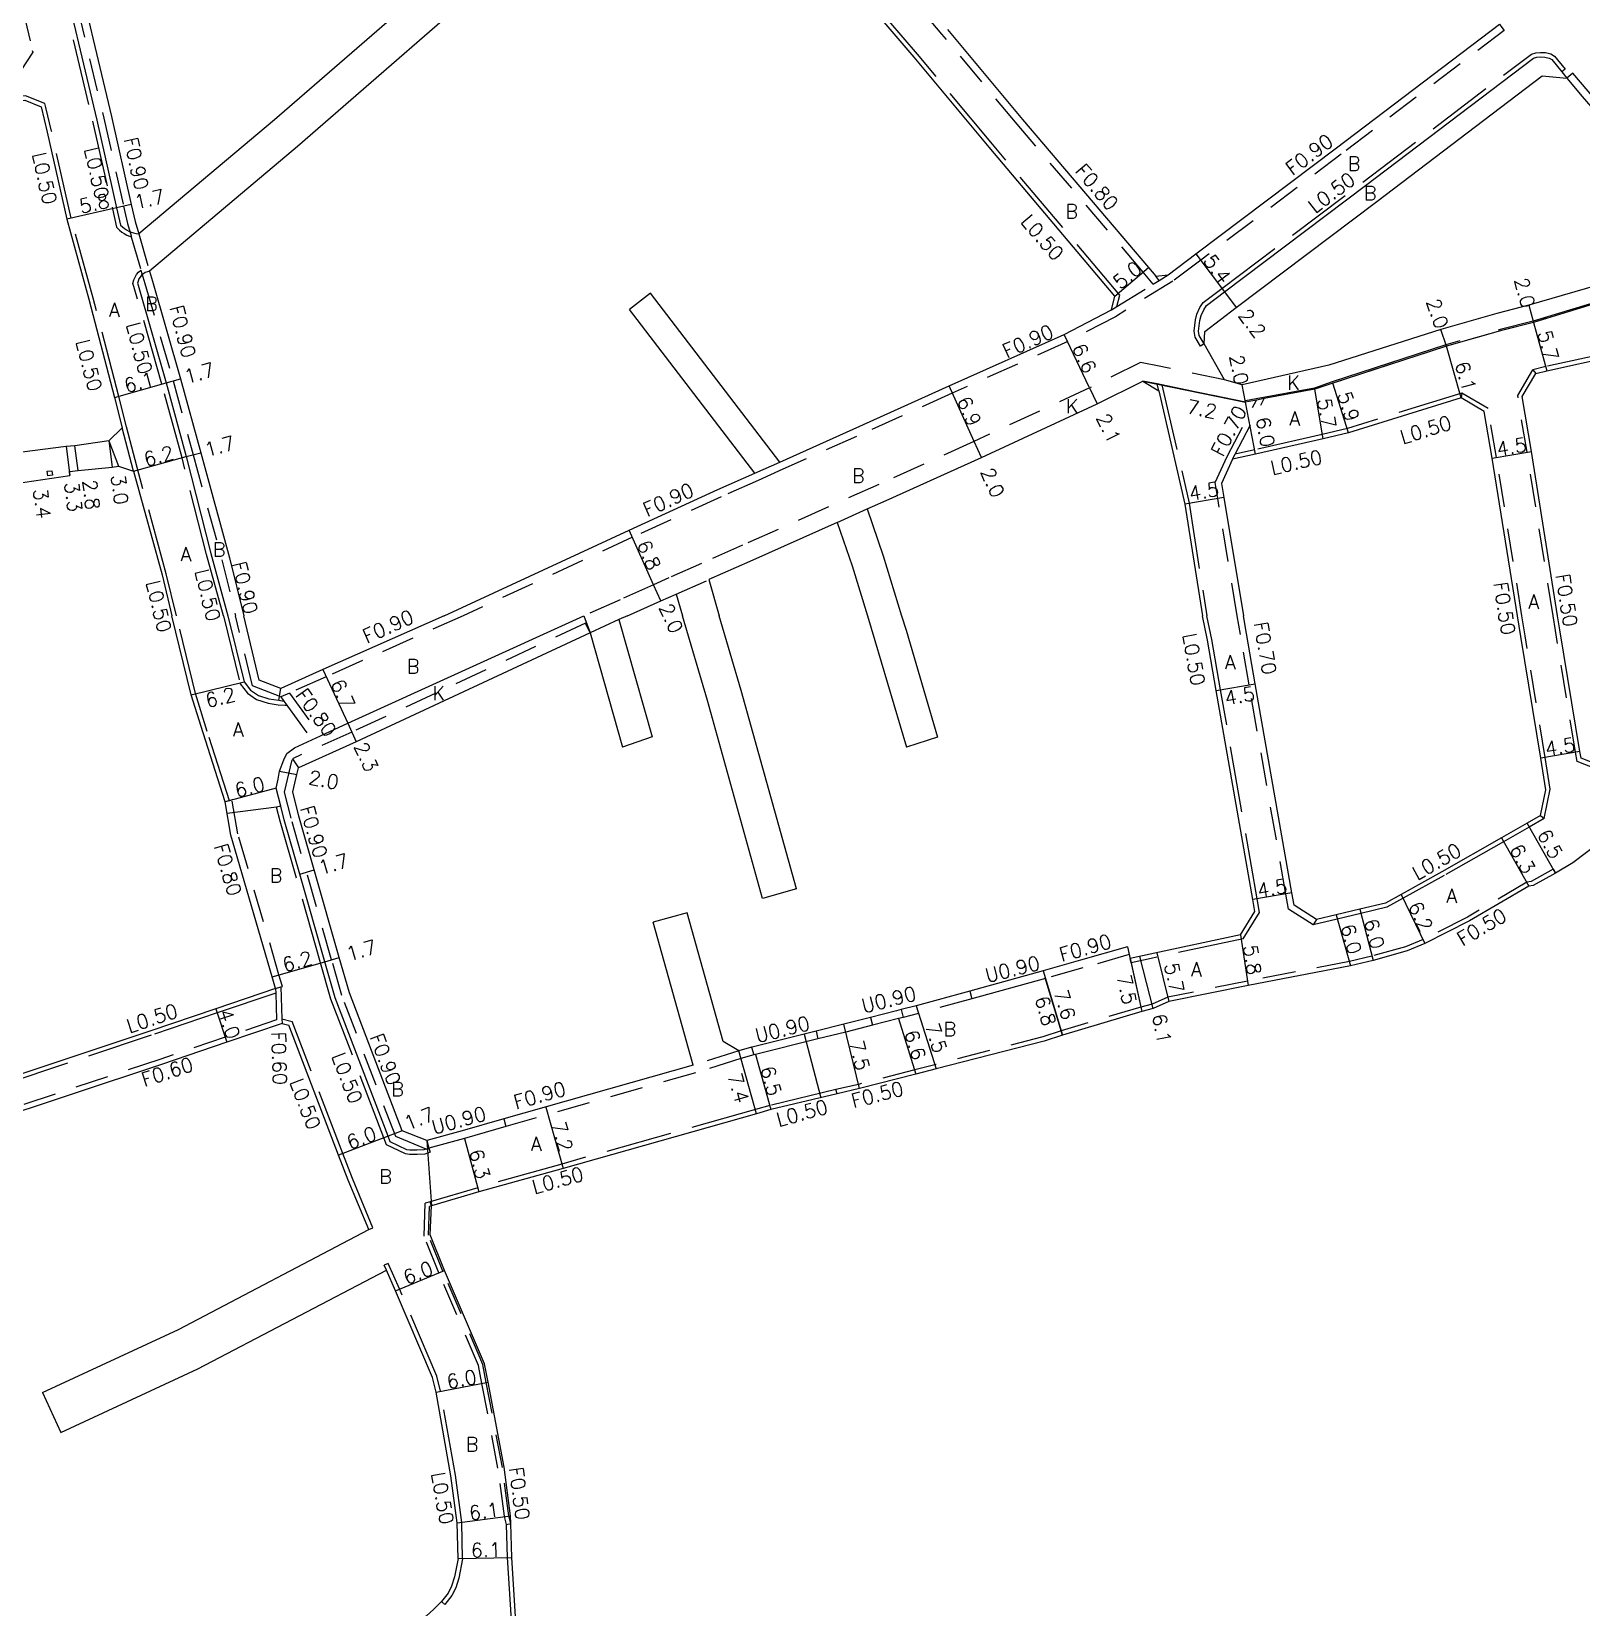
# Model space of a CAD drawing. Header units: metres. Extents: x -8800 to -8000, y -111600 to -110998.
# Drawn here: x -8621.9 to -8446.2, y -111358.7 to -111180.1 of the extents above; entities that cross this region are included whole.
import ezdxf

# ---------------------------------------------------------------- set-up
doc = ezdxf.new("R2010")
doc.units = ezdxf.units.M
doc.header["$LTSCALE"] = 2.5
for name, pattern in [('22320', [2.5, 1.5, -1]), ('22330', [4, 3, -1]), ('51070', [2.5, 1.5, -1])]:
    doc.linetypes.add(name, pattern=pattern)
for name, color, linetype in [('2101000', 7, 'Continuous'), ('2102000', 4, 'Continuous'), ('2102001', 191, 'Continuous'), ('2213000', 3, 'Continuous'), ('2231000', 4, 'Continuous'), ('2232000', 120, '22320'), ('2233000', 120, '22330'), ('2235000', 4, 'Continuous'), ('5107000', 4, '51070'), ('6165200', 90, '61300'), ('9201100', 215, 'Continuous'), ('9201500', 222, 'Continuous'), ('9202100', 82, 'Continuous'), ('9202200', 82, 'Continuous'), ('9203500', 155, 'Continuous')]:
    doc.layers.add(name, color=color, linetype=linetype)
doc.styles.add('Dm_Anotation', font='txt.shx', dxfattribs={"bigfont": 'pscdm.shx'})
doc.linetypes.add('61300', pattern='A,2,-0.75,[1,dmdr.shx,S=0.15,R=0,X=0,Y=0],-0.75', length=3.5)

msp = doc.modelspace()

# ---------------------------------------------------------------- linework, layer by layer
at = {"layer": '2101000'}
for points in [[(-8549.36, -111150.6), (-8551.82, -111147.65), (-8561.53, -111136.05), (-8571.2, -111124.84), (-8572.43, -111123.41), (-8574.3, -111123.07), (-8577.98, -111126.15), (-8599.59, -111144.24), (-8609.56, -111152.8), (-8618.8, -111160.74), (-8619.03, -111163.83), (-8617.84, -111168.69), (-8617.34, -111170.81), (-8612.84, -111189.72), (-8610.59, -111199.72), (-8610.16, -111201.63), (-8609.75, -111203.01)], [(-8537.07, -111228.89), (-8528.75, -111225.18), (-8517.88, -111220.26), (-8504.81, -111214.42), (-8499.47, -111211.63), (-8499.07, -111210.08), (-8513.33, -111193.21), (-8521.83, -111183), (-8530.47, -111172.89), (-8543.34, -111157.83), (-8545.32, -111155.45)], [(-8518.06, -111179.86), (-8509.56, -111190.07), (-8495.25, -111206.86), (-8494.44, -111207.83), (-8493.05, -111207.68), (-8489.89, -111205.3), (-8473.97, -111193.29), (-8455.49, -111179.26)], [(-8659.38, -111191.79), (-8644.2, -111190.08), (-8627.02, -111188.41), (-8622.67, -111187.88), (-8620.81, -111188.62), (-8620.12, -111191.49), (-8617.9, -111201.36), (-8615.4, -111210.44), (-8612.51, -111221.57), (-8611.61, -111225.03), (-8613.13, -111226.48), (-8616.99, -111227.06), (-8617.97, -111227.13), (-8624.14, -111227.94), (-8624.77, -111228.05), (-8626.55, -111228.29), (-8631.9, -111229.01), (-8638.71, -111230.39), (-8641.57, -111231.02), (-8657.68, -111235.04), (-8659.4, -111235.48), (-8665.95, -111237.16), (-8667.5, -111237.61)], [(-8608.51, -111207.26), (-8608.18, -111208.41), (-8605, -111219.46), (-8602.72, -111227.83), (-8599.44, -111239.74), (-8597.85, -111246.31)], [(-8448.88, -111246.32), (-8451.85, -111227.71), (-8452.89, -111221.46), (-8451.37, -111218.87), (-8450.1, -111218.56), (-8442.59, -111216.9), (-8432.09, -111213.85), (-8427.27, -111212.77), (-8424.76, -111214.42), (-8423.74, -111218.43), (-8419.01, -111244.06), (-8418.58, -111246.32)], [(-8527.16, -111234.21), (-8525.02, -111233.26), (-8514.21, -111228.37), (-8501.1, -111222.29), (-8495.89, -111219.71), (-8494.11, -111220.81), (-8491.16, -111233.65), (-8489.16, -111246.32)], [(-8453.43, -111246.32), (-8456.29, -111228.45), (-8457.21, -111223.15), (-8459.8, -111221.62), (-8472.58, -111225.58), (-8475.45, -111226.26), (-8483.13, -111228.01), (-8485.74, -111228.58), (-8486.98, -111231.31), (-8486.72, -111232.9), (-8484.5, -111246.32)], [(-8623.68, -111231.31), (-8617.54, -111230.41), (-8617.6, -111229.97), (-8616.62, -111229.84), (-8612.75, -111229.46), (-8612.04, -111229.36), (-8610.34, -111229.93), (-8610.23, -111230.33), (-8607.1, -111241.68), (-8605.98, -111246.31)], [(-8575.1, -111246.31), (-8554.15, -111236.6), (-8544.09, -111232.02), (-8539.89, -111230.14)], [(-8530.56, -111235.73), (-8540.47, -111240.15), (-8545.13, -111242.22)], [(-8554.35, -111246.31), (-8550.56, -111244.63), (-8548.82, -111243.86)], [(-8602.44, -111259.59), (-8603.8, -111255.28), (-8605.98, -111246.31)], [(-8596.08, -111253.6), (-8597.85, -111246.31)], [(-8575.1, -111246.31), (-8588.86, -111252.42), (-8593.65, -111254.54)], [(-8554.35, -111246.31), (-8555.3, -111246.75)], [(-8483.2, -111279.84), (-8483.44, -111278.48), (-8487.59, -111254.79), (-8488.59, -111249.08), (-8489.16, -111246.32)], [(-8476.22, -111280.73), (-8478.75, -111279.13), (-8479, -111277.73), (-8483.16, -111254.02), (-8484.16, -111248.31), (-8484.5, -111246.32)], [(-8450.2, -111266.03), (-8450.79, -111262.44), (-8453.07, -111248.66), (-8453.43, -111246.32)], [(-8443.44, -111263.56), (-8446.23, -111262.46), (-8446.35, -111261.7), (-8448.63, -111247.9), (-8448.88, -111246.32)], [(-8558.58, -111248.23), (-8585.08, -111260.59), (-8591.64, -111263.53)], [(-8593.65, -111254.54), (-8596.08, -111253.6)], [(-8594.23, -111288.55), (-8594.61, -111287.23), (-8599.29, -111271.19), (-8599.94, -111267.4), (-8602.44, -111259.59)], [(-8418.18, -111258.97), (-8426.95, -111262.18), (-8431.28, -111263.97), (-8434.67, -111265.52), (-8436.1, -111266.39), (-8438.76, -111268.14), (-8442.66, -111270.9), (-8447.17, -111274.33)], [(-8592.29, -111266.28), (-8591.82, -111264.32), (-8591.64, -111263.53)], [(-8577.1, -111305.78), (-8579.89, -111304.68), (-8585.87, -111289.06), (-8587.02, -111285.06), (-8589.85, -111275.12), (-8591.6, -111269.02), (-8592.29, -111266.28)], [(-8450.83, -111268.96), (-8450.2, -111266.03)], [(-8450.83, -111268.96), (-8452.35, -111269.82)], [(-8452.35, -111269.82), (-8455.26, -111271.48), (-8462, -111275.32), (-8466.62, -111277.89), (-8468.41, -111278.88), (-8471.32, -111279.57), (-8474, -111280.2), (-8476.22, -111280.73)], [(-8447.17, -111274.33), (-8449.13, -111275.47), (-8451.65, -111276.89)], [(-8451.65, -111276.89), (-8452.15, -111276.96), (-8458.87, -111280.9), (-8463.94, -111283.47), (-8465.95, -111284.3), (-8469.8, -111285.38), (-8472.36, -111285.98)], [(-8484.84, -111282.47), (-8483.2, -111279.84)], [(-8484.84, -111282.47), (-8495.09, -111284.67), (-8497.34, -111285.15)], [(-8497.63, -111283.84), (-8502.97, -111285.36), (-8507.2, -111286.56)], [(-8497.63, -111283.84), (-8497.44, -111284.72), (-8497.34, -111285.15)], [(-8507.2, -111286.56), (-8506.94, -111287.43)], [(-8472.36, -111285.98), (-8483.95, -111288.2), (-8492.95, -111290.04)], [(-8594.23, -111288.55), (-8601.02, -111290.86), (-8608.49, -111293.39), (-8628.7, -111300.1), (-8649.6, -111306.7), (-8675.36, -111313.93)], [(-8506.94, -111287.43), (-8515.29, -111289.72)], [(-8515.53, -111288.86), (-8521.62, -111290.53)], [(-8515.53, -111288.86), (-8515.29, -111289.72)], [(-8492.95, -111290.04), (-8494.72, -111290.82), (-8496.03, -111291.16)], [(-8526.78, -111291.84), (-8529.79, -111292.61)], [(-8526.78, -111291.84), (-8526.56, -111292.71)], [(-8523.09, -111291.83), (-8523.6, -111291.96), (-8526.56, -111292.71)], [(-8521.62, -111290.53), (-8523.31, -111290.95)], [(-8523.31, -111290.95), (-8523.09, -111291.83)], [(-8496.03, -111291.16), (-8505.03, -111293.85), (-8507.1, -111294.53)], [(-8593.5, -111292.53), (-8599.74, -111294.64), (-8607.18, -111297.17), (-8627.47, -111303.91), (-8635.1, -111306.32)], [(-8593.5, -111292.53), (-8592.72, -111292.71)], [(-8583.66, -111315.87), (-8586, -111310.28), (-8587.08, -111307.44), (-8592.72, -111292.71)], [(-8529.79, -111292.61), (-8532.96, -111293.4)], [(-8532.96, -111293.4), (-8532.75, -111294.27)], [(-8507.1, -111294.53), (-8519.35, -111297.68), (-8521.63, -111298.25), (-8528.04, -111299.91), (-8530.58, -111300.51), (-8538.07, -111302.29), (-8539.69, -111302.75), (-8561.64, -111308.94), (-8571.17, -111311.62), (-8576.57, -111313.2)], [(-8540.26, -111295.22), (-8541.71, -111295.63)], [(-8540.26, -111295.22), (-8540.01, -111296.09)], [(-8532.75, -111294.27), (-8539.83, -111296.04)], [(-8546.89, -111297.24), (-8568.37, -111303.34)], [(-8539.83, -111296.04), (-8540.01, -111296.09)], [(-8568.13, -111304.21), (-8572.83, -111305.54), (-8576.86, -111306.65)], [(-8568.37, -111303.34), (-8568.13, -111304.21)], [(-8577.1, -111305.78), (-8576.86, -111306.65)], [(-8567.44, -111353.03), (-8567.56, -111349.18), (-8567.58, -111348.31), (-8568.33, -111342.8), (-8570.14, -111333.19), (-8570.54, -111331.1), (-8575.08, -111320.52), (-8576.69, -111316.49), (-8576.57, -111313.2)], [(-8573.54, -111353.15), (-8573.63, -111349.13), (-8574.35, -111343.79), (-8576.04, -111334.31), (-8576.43, -111332.66), (-8580.63, -111322.81), (-8581.67, -111320.48)], [(-8573.54, -111353.15), (-8573.96, -111355.25), (-8574.27, -111356.31), (-8574.67, -111357.1), (-8575.42, -111358.04), (-8576.28, -111358.89), (-8577.16, -111359.69), (-8579.7, -111361.72), (-8582.51, -111363.96), (-8583.13, -111364.46), (-8583.32, -111364.61), (-8585.76, -111366.24)], [(-8499.51, -111463.8), (-8502.41, -111460.68), (-8514.47, -111446.93), (-8521.84, -111439.08), (-8525.39, -111435.28), (-8527.56, -111432.85), (-8535.42, -111424), (-8541.1, -111417.55), (-8543.96, -111412.93), (-8555.07, -111394.37), (-8558, -111389.14), (-8558.77, -111387.77), (-8564.06, -111378.41), (-8564.2, -111378.17), (-8565.81, -111374.81), (-8566.39, -111370.08), (-8567.44, -111353.03)]]:
    msp.add_lwpolyline(points, dxfattribs=at)
msp.add_lwpolyline([(-8488.95, -111215.48), (-8488.88, -111214.08), (-8485.31, -111211.37), (-8469.37, -111199.35), (-8450.63, -111185.11), (-8447.84, -111185.38), (-8446.1, -111187.45), (-8435.6, -111199.6), (-8433.03, -111202.87), (-8431.25, -111205.13), (-8434.14, -111205.91), (-8452.13, -111211.13), (-8455.79, -111212.06), (-8462.14, -111213.87), (-8474.83, -111217.93), (-8484.64, -111220.15), (-8486.66, -111219.59)], close=True, dxfattribs=at)
at = {"layer": '2102000'}
for points in [[(-8549.36, -111150.6), (-8549.52, -111151.9), (-8577.65, -111175.6), (-8594.34, -111190.09), (-8609.75, -111203.01)], [(-8545.32, -111155.45), (-8547.25, -111155.24), (-8575.03, -111178.62), (-8591.75, -111193.14), (-8608.51, -111207.26)], [(-8537.07, -111228.89), (-8551.73, -111209.77)], [(-8539.89, -111230.14), (-8554.11, -111211.6)], [(-8527.16, -111234.21), (-8525.34, -111239.51), (-8523.26, -111246.31)], [(-8530.56, -111235.73), (-8528.87, -111240.64), (-8527.13, -111246.31)], [(-8548.82, -111243.86), (-8548.1, -111246.31)], [(-8545.13, -111242.22), (-8543.93, -111246.31)], [(-8555.3, -111246.75), (-8551.52, -111260.02)], [(-8539.03, -111278.35), (-8545.26, -111255.93), (-8548.1, -111246.31)], [(-8535.18, -111277.28), (-8541.43, -111254.8), (-8543.93, -111246.31)], [(-8527.13, -111246.31), (-8526.28, -111249.1), (-8522.72, -111261.22)], [(-8523.26, -111246.31), (-8522.75, -111247.96), (-8519.19, -111260.08)], [(-8558.58, -111248.23), (-8554.89, -111261.21)], [(-8546.89, -111297.24), (-8551.42, -111281.05)], [(-8541.71, -111295.63), (-8543.48, -111294.56), (-8547.57, -111279.97)], [(-8620.66, -111334.36), (-8605.25, -111327.19), (-8583.66, -111315.87)], [(-8618.56, -111338.89), (-8603.05, -111331.68), (-8581.67, -111320.48)]]:
    msp.add_lwpolyline(points, dxfattribs=at)
at = {"layer": '2102001'}
for points in [[(-8551.73, -111209.77), (-8554.11, -111211.6)], [(-8551.52, -111260.02), (-8554.89, -111261.21)], [(-8519.19, -111260.08), (-8522.72, -111261.22)], [(-8535.18, -111277.28), (-8539.03, -111278.35)], [(-8547.57, -111279.97), (-8551.42, -111281.05)], [(-8620.66, -111334.36), (-8618.56, -111338.89)]]:
    msp.add_lwpolyline(points, dxfattribs=at)
at = {"layer": '2213000'}
for points in [[(-8618.8, -111160.74), (-8619.77, -111160.25), (-8620.28, -111161.79), (-8620.44, -111162.27), (-8620.58, -111162.76), (-8620.7, -111163.25), (-8620.8, -111163.75), (-8619.49, -111169.09), (-8618.99, -111171.21), (-8614.48, -111190.15), (-8612.25, -111200.09), (-8611.81, -111202.03), (-8611.6, -111202.23), (-8611.37, -111202.41), (-8611.13, -111202.57), (-8610.87, -111202.71), (-8610.6, -111202.83), (-8610.33, -111202.91), (-8610.04, -111202.98), (-8609.75, -111203.01)], [(-8488.95, -111215.48), (-8489.51, -111214.56), (-8489.59, -111214.04), (-8489.53, -111213.46), (-8489.44, -111212.85), (-8489.31, -111212.28), (-8489.01, -111211.63), (-8488.68, -111211.15), (-8486.64, -111209.61), (-8470.66, -111197.56), (-8451.63, -111183.11), (-8451.25, -111183.01), (-8450.82, -111182.97), (-8450.32, -111182.99), (-8449.85, -111183.1), (-8449.55, -111183.28), (-8448.41, -111184.68), (-8447.84, -111185.38)], [(-8431.25, -111205.13), (-8431.04, -111207.12), (-8433.61, -111207.83), (-8444.23, -111210.82), (-8451.61, -111213.06), (-8455.37, -111214.02), (-8461.49, -111215.77), (-8474.38, -111219.96), (-8476.42, -111220.64), (-8482.14, -111221.7), (-8483.02, -111221.87), (-8484.25, -111222.11), (-8484.64, -111220.15)], [(-8608.51, -111207.26), (-8608.76, -111207.32), (-8609, -111207.42), (-8609.22, -111207.55), (-8609.42, -111207.72), (-8609.59, -111207.92), (-8609.72, -111208.14), (-8609.82, -111208.38), (-8609.88, -111208.63), (-8609.81, -111208.86), (-8606.63, -111219.92), (-8604.36, -111228.28), (-8601.59, -111239.25), (-8599.63, -111246.31), (-8597.78, -111253.81), (-8597.08, -111254.73), (-8596.16, -111255.35), (-8594.98, -111255.73), (-8593.88, -111255.89), (-8593.65, -111254.54)], [(-8576.86, -111306.65), (-8577.16, -111306.75), (-8577.41, -111306.84), (-8578.21, -111306.89), (-8579.02, -111306.88), (-8579.37, -111306.83), (-8581.24, -111305.92), (-8581.48, -111305.29), (-8587.49, -111289.6), (-8588.65, -111285.52), (-8591.49, -111275.59), (-8593.24, -111269.46), (-8593.64, -111267.88), (-8594.15, -111265.85), (-8593.95, -111264.83), (-8593.79, -111263.94), (-8593.31, -111262.64), (-8592.95, -111261.91), (-8592.09, -111261.3), (-8590.11, -111260.38), (-8589.15, -111259.94), (-8586.05, -111258.5), (-8559.27, -111246.31), (-8558.58, -111248.23)]]:
    msp.add_lwpolyline(points, dxfattribs=at)
at = {"layer": '2231000'}
for points in [[(-8507.2, -111286.56), (-8515.53, -111288.86)], [(-8523.31, -111290.95), (-8523.83, -111291.08), (-8526.78, -111291.84)], [(-8532.96, -111293.4), (-8540.04, -111295.16), (-8540.26, -111295.22)], [(-8568.37, -111303.34), (-8573.08, -111304.68), (-8577.1, -111305.78)]]:
    msp.add_lwpolyline(points, dxfattribs=at)
at = {"layer": '2232000'}
for points in [[(-8494.74, -111208.72), (-8495.86, -111207.37), (-8510.17, -111190.59), (-8518.68, -111180.38), (-8527.35, -111170.23), (-8540.19, -111155.21), (-8548.65, -111145.05), (-8558.44, -111133.36), (-8569.39, -111120.5), (-8569.69, -111118.99)], [(-8618.72, -111168.9), (-8618.21, -111171.02), (-8613.71, -111189.92), (-8611.47, -111199.91), (-8611.03, -111201.85), (-8610.62, -111203.27), (-8610.59, -111203.35), (-8609.49, -111207.13), (-8609.38, -111207.51), (-8609.04, -111208.66), (-8605.86, -111219.7), (-8603.59, -111228.07), (-8600.32, -111239.96), (-8598.77, -111246.31)], [(-8455.49, -111179.26), (-8455.19, -111179.66), (-8454.95, -111179.98), (-8473.42, -111194.01), (-8489.35, -111206.02), (-8492.51, -111208.4), (-8499.02, -111212.42), (-8504.42, -111215.23), (-8517.51, -111221.08), (-8528.38, -111226), (-8536.71, -111229.71), (-8539.52, -111230.97), (-8543.72, -111232.84), (-8553.78, -111237.42), (-8572.96, -111246.31)], [(-8431.25, -111205.13), (-8430.19, -111205.02), (-8432.32, -111202.31), (-8434.91, -111199.03), (-8445.42, -111186.86), (-8447.16, -111184.8), (-8447.84, -111185.38)], [(-8609.75, -111203.01), (-8608.51, -111207.26)], [(-8499.47, -111211.63), (-8498.85, -111211.26), (-8494.74, -111208.72), (-8494.63, -111208.66), (-8494.05, -111208.3), (-8493.05, -111207.68)], [(-8494.05, -111208.3), (-8494.44, -111207.83)], [(-8449.38, -111246.32), (-8452.35, -111227.79), (-8453.41, -111221.36), (-8451.7, -111218.43), (-8451.37, -111218.87)], [(-8485.21, -111246.32), (-8487.41, -111233.01), (-8487.71, -111231.21), (-8486.36, -111228.26), (-8483.02, -111221.87)], [(-8485.74, -111228.58), (-8485.43, -111228), (-8482.14, -111221.7)], [(-8452.93, -111246.32), (-8455.8, -111228.37), (-8456.76, -111222.84), (-8459.73, -111221.08), (-8459.8, -111221.62)], [(-8539.89, -111230.14), (-8537.07, -111228.89)], [(-8596.84, -111254.27), (-8598.77, -111246.31)], [(-8572.96, -111246.31), (-8588.5, -111253.24), (-8592.67, -111255.09), (-8593.63, -111255.52)], [(-8476.58, -111281.33), (-8479.39, -111279.55), (-8479.69, -111277.85), (-8483.85, -111254.14), (-8484.85, -111248.43), (-8485.21, -111246.32)], [(-8449.71, -111265.95), (-8450.3, -111262.36), (-8452.57, -111248.58), (-8452.93, -111246.32)], [(-8443.38, -111264.12), (-8446.68, -111262.82), (-8446.85, -111261.79), (-8449.12, -111247.98), (-8449.38, -111246.32)], [(-8593.63, -111255.52), (-8596.84, -111254.27)], [(-8593.63, -111255.52), (-8593.3, -111255.98), (-8592.96, -111256.44), (-8592.88, -111256.55), (-8590.11, -111260.38)], [(-8592.67, -111255.09), (-8589.15, -111259.94)], [(-8590.11, -111260.38), (-8589.15, -111259.94)], [(-8593.21, -111266.29), (-8592.32, -111262.52)], [(-8599.17, -111267.19), (-8599.46, -111267.27), (-8599.94, -111267.4)], [(-8593.46, -111288.33), (-8593.85, -111287), (-8598.51, -111271.01), (-8599.17, -111267.21), (-8599.17, -111267.19)], [(-8577.16, -111306.75), (-8580.61, -111305.34), (-8586.73, -111289.34), (-8587.88, -111285.31), (-8592.47, -111269.25), (-8593.21, -111266.29)], [(-8450.39, -111269.28), (-8449.71, -111265.95)], [(-8450.83, -111268.96), (-8450.39, -111269.28)], [(-8449.38, -111275.04), (-8451.87, -111276.44)], [(-8449.38, -111275.04), (-8449.13, -111275.47)], [(-8451.87, -111276.44), (-8452.39, -111276.52), (-8459.11, -111280.46), (-8464.14, -111283.02), (-8466.11, -111283.82), (-8469.93, -111284.89), (-8472.48, -111285.49)], [(-8476.22, -111280.73), (-8476.58, -111281.33)], [(-8497.44, -111284.72), (-8502.7, -111286.22), (-8506.94, -111287.43)], [(-8472.48, -111285.49), (-8484.05, -111287.71), (-8493.07, -111289.55)], [(-8594.23, -111288.55), (-8593.63, -111288.38), (-8593.46, -111288.33)], [(-8594.23, -111288.55), (-8594.21, -111289.07), (-8594.11, -111292.1)], [(-8593.63, -111288.38), (-8593.52, -111292.01), (-8593.5, -111292.53)], [(-8515.29, -111289.72), (-8521.34, -111291.39)], [(-8493.07, -111289.55), (-8494.84, -111290.34), (-8496.15, -111290.68)], [(-8594.11, -111292.1), (-8599.93, -111294.08), (-8607.37, -111296.6), (-8627.66, -111303.34), (-8648.63, -111309.96), (-8659.53, -111313.02)], [(-8521.34, -111291.39), (-8523.09, -111291.83)], [(-8496.15, -111290.68), (-8505.16, -111293.36), (-8507.23, -111294.04)], [(-8529.58, -111293.49), (-8532.75, -111294.27)], [(-8526.56, -111292.71), (-8529.58, -111293.49)], [(-8541.71, -111295.63), (-8546.89, -111297.24)], [(-8507.23, -111294.04), (-8519.48, -111297.2), (-8521.76, -111297.77), (-8528.16, -111299.42), (-8530.7, -111300.02)], [(-8541.47, -111296.5), (-8546.64, -111298.11)], [(-8540.01, -111296.09), (-8541.47, -111296.5)], [(-8546.64, -111298.11), (-8568.13, -111304.21)], [(-8530.58, -111300.51), (-8530.7, -111300.02)], [(-8577.16, -111306.75), (-8576.86, -111306.65)], [(-8568.28, -111348.41), (-8568.28, -111348.37), (-8569.02, -111342.91), (-8570.83, -111333.32), (-8571.21, -111331.3), (-8575.73, -111320.79), (-8577.4, -111316.62), (-8577.26, -111312.89)], [(-8576.71, -111312.73), (-8577.26, -111312.89)], [(-8567.78, -111348.34), (-8567.78, -111348.33), (-8568.52, -111342.83), (-8570.34, -111333.23), (-8570.73, -111331.16), (-8575.27, -111320.6), (-8576.89, -111316.53), (-8576.78, -111313.26)], [(-8576.57, -111313.2), (-8576.78, -111313.26)], [(-8576.57, -111313.2), (-8576.71, -111312.73)], [(-8568.04, -111349.31), (-8568.28, -111348.41)], [(-8568.04, -111349.31), (-8567.56, -111349.18)], [(-8567.56, -111349.18), (-8567.78, -111348.34)]]:
    msp.add_lwpolyline(points, dxfattribs=at)
at = {"layer": '2233000'}
for points in [[(-8498.85, -111211.26), (-8498.52, -111209.96), (-8512.94, -111192.88), (-8521.45, -111182.68), (-8530.09, -111172.57), (-8542.96, -111157.51), (-8544.94, -111155.13), (-8548.98, -111150.28), (-8551.43, -111147.32), (-8561.15, -111135.72), (-8570.82, -111124.51), (-8572.17, -111122.95), (-8573.83, -111122.65)], [(-8638.5, -111140.07), (-8638.06, -111139.84), (-8633.91, -111148.59), (-8631.37, -111154.78), (-8629.84, -111157.76), (-8628.05, -111161.36), (-8628.05, -111161.36), (-8626.24, -111165.55), (-8624.56, -111170.64), (-8624.05, -111172.78), (-8623.8, -111173.84), (-8621.81, -111182.23), (-8621.76, -111182.44), (-8623.13, -111184.52), (-8626.61, -111184.99), (-8644.53, -111186.6), (-8659.77, -111188.31), (-8659.83, -111187.81)], [(-8619.77, -111160.25), (-8620.25, -111160.1), (-8620.75, -111161.62), (-8620.92, -111162.12), (-8621.07, -111162.63), (-8621.19, -111163.14), (-8621.31, -111163.76), (-8619.98, -111169.21), (-8619.48, -111171.33), (-8614.97, -111190.26), (-8612.73, -111200.2), (-8612.26, -111202.28), (-8611.93, -111202.61), (-8611.67, -111202.82), (-8611.39, -111203), (-8611.09, -111203.16), (-8610.78, -111203.29), (-8610.59, -111203.35)], [(-8488.95, -111215.48), (-8489.38, -111215.74), (-8489.99, -111214.73), (-8490.09, -111214.06), (-8490.03, -111213.4), (-8489.93, -111212.76), (-8489.78, -111212.12), (-8489.45, -111211.38), (-8489.05, -111210.8), (-8486.94, -111209.21), (-8470.96, -111197.16), (-8451.86, -111182.65), (-8451.34, -111182.51), (-8450.84, -111182.47), (-8450.26, -111182.49), (-8449.66, -111182.63), (-8449.22, -111182.89), (-8448.02, -111184.37), (-8448.41, -111184.68)], [(-8605.46, -111246.31), (-8606.62, -111241.55), (-8609.75, -111230.21), (-8611.12, -111224.9), (-8612.02, -111221.45), (-8614.91, -111210.31), (-8617.42, -111201.24), (-8619.64, -111191.38), (-8620.27, -111188.7), (-8620.38, -111188.25), (-8622.6, -111187.37), (-8627.07, -111187.91), (-8644.25, -111189.59), (-8659.44, -111191.29), (-8659.38, -111191.79)], [(-8600.15, -111246.31), (-8602.07, -111239.38), (-8604.84, -111228.41), (-8607.11, -111220.06), (-8610.29, -111209), (-8610.4, -111208.65), (-8610.3, -111208.23), (-8610.17, -111207.92), (-8610, -111207.63), (-8609.78, -111207.37), (-8609.52, -111207.15), (-8609.49, -111207.13)], [(-8427.27, -111212.77), (-8427.33, -111212.49), (-8427.37, -111212.28), (-8432.21, -111213.36), (-8442.71, -111216.42), (-8450.21, -111218.07), (-8451.7, -111218.43)], [(-8494.11, -111220.81), (-8494.28, -111220.04), (-8493.74, -111220.15), (-8490.67, -111233.54), (-8488.66, -111246.32)], [(-8459.73, -111221.08), (-8472.71, -111225.09), (-8475.56, -111225.77), (-8483.24, -111227.52), (-8485.43, -111228)], [(-8610.34, -111229.93), (-8611.61, -111225.03)], [(-8601.97, -111259.44), (-8603.32, -111255.14), (-8605.46, -111246.31)], [(-8600.15, -111246.31), (-8598.26, -111253.93), (-8598.24, -111254.03)], [(-8482.67, -111279.95), (-8482.94, -111278.39), (-8487.1, -111254.71), (-8488.1, -111248.99), (-8488.66, -111246.32)], [(-8598.24, -111254.03), (-8597.43, -111255.1), (-8596.38, -111255.81), (-8595.09, -111256.22), (-8593.94, -111256.39), (-8593.16, -111256.46), (-8592.96, -111256.44)], [(-8593.88, -111255.89), (-8593.3, -111255.98)], [(-8599.46, -111267.27), (-8601.97, -111259.44)], [(-8593.64, -111267.88), (-8594.12, -111268)], [(-8579.52, -111307.31), (-8581.64, -111306.28), (-8581.95, -111305.47), (-8587.96, -111289.76), (-8589.13, -111285.66), (-8593.72, -111269.59), (-8594.12, -111268)], [(-8452.1, -111270.26), (-8455.02, -111271.92), (-8461.76, -111275.75), (-8466.38, -111278.32), (-8468.23, -111279.35), (-8471.21, -111280.06), (-8473.88, -111280.69), (-8476.58, -111281.33)], [(-8450.39, -111269.28), (-8452.1, -111270.26)], [(-8484.53, -111282.91), (-8482.67, -111279.95)], [(-8484.53, -111282.91), (-8494.98, -111285.16), (-8497.24, -111285.64), (-8497.34, -111285.15)], [(-8594.21, -111289.07), (-8600.86, -111291.33), (-8608.33, -111293.86), (-8628.54, -111300.58), (-8649.46, -111307.18), (-8675.22, -111314.41)], [(-8593.52, -111292.01), (-8592.35, -111292.29)], [(-8583.66, -111315.87), (-8583.19, -111315.68), (-8585.53, -111310.09), (-8586.62, -111307.26), (-8592.35, -111292.29)], [(-8530.7, -111300.02), (-8538.19, -111301.81), (-8539.83, -111302.27), (-8561.77, -111308.45), (-8571.31, -111311.14), (-8576.71, -111312.73)], [(-8576.7, -111307.12), (-8577.31, -111307.33), (-8578.19, -111307.39), (-8579.06, -111307.38), (-8579.52, -111307.31)], [(-8576.86, -111306.65), (-8576.7, -111307.12)], [(-8581.46, -111319.72), (-8581.91, -111319.93)], [(-8581.67, -111320.48), (-8581.91, -111319.93)], [(-8573.04, -111353.2), (-8573.13, -111349.09), (-8573.85, -111343.71), (-8575.55, -111334.21), (-8575.96, -111332.5), (-8580.17, -111322.61), (-8581.46, -111319.72)], [(-8567.94, -111353.04), (-8568.04, -111349.31)], [(-8573.04, -111353.2), (-8573.47, -111355.37), (-8573.8, -111356.5), (-8574.25, -111357.37), (-8575.05, -111358.37)], [(-8566.25, -111375.06), (-8566.29, -111374.96), (-8566.89, -111370.13), (-8567.94, -111353.04)], [(-8575.42, -111358.04), (-8575.05, -111358.37)]]:
    msp.add_lwpolyline(points, dxfattribs=at)
at = {"layer": '2235000'}
msp.add_lwpolyline([(-8620.11, -111229.94), (-8619.61, -111229.88), (-8619.54, -111230.37), (-8620.04, -111230.44)], close=True, dxfattribs=at)
at = {"layer": '5107000'}
for points in [[(-8384.21, -111201.37), (-8389.16, -111202.22), (-8390.14, -111202.32), (-8414.35, -111205.24), (-8421.76, -111206.17), (-8422.89, -111206.28), (-8431.04, -111207.12), (-8433.61, -111207.83), (-8444.23, -111210.82), (-8451.61, -111213.06), (-8455.37, -111214.02), (-8461.49, -111215.77), (-8474.38, -111219.96), (-8476.42, -111220.64), (-8482.14, -111221.7), (-8483.02, -111221.87), (-8484.25, -111222.11), (-8493.74, -111220.15), (-8494.28, -111220.04), (-8495.89, -111219.71)], [(-8486.66, -111219.59), (-8493.34, -111218.19), (-8493.88, -111218.08), (-8496.16, -111217.61), (-8501.96, -111220.49), (-8515.05, -111226.55), (-8525.84, -111231.43), (-8541.28, -111238.32), (-8545.95, -111240.39), (-8549.63, -111242.03), (-8551.37, -111242.8), (-8555.16, -111244.49), (-8559.27, -111246.31)], [(-8530.56, -111235.73), (-8527.16, -111234.21)], [(-8548.82, -111243.86), (-8545.13, -111242.22)], [(-8555.3, -111246.75), (-8558.58, -111248.23), (-8559.08, -111247.16), (-8585.58, -111259.5), (-8592.32, -111262.52), (-8591.64, -111263.53)]]:
    msp.add_lwpolyline(points, dxfattribs=at)
at = {"layer": '6165200'}
for points in [[(-8431.09, -111206.97), (-8433.65, -111207.69), (-8444.27, -111210.68), (-8451.65, -111212.92), (-8455.41, -111213.87), (-8455.63, -111213.94)], [(-8459.95, -111215.17), (-8461.54, -111215.62), (-8474.43, -111219.81), (-8476.46, -111220.5), (-8483.05, -111221.72), (-8484.28, -111221.96)]]:
    msp.add_lwpolyline(points, dxfattribs=at)
at = {"layer": '9201100'}
for points in [[(-8612.25, -111200.09), (-8617.9, -111201.36)], [(-8610.59, -111199.72), (-8612.25, -111200.09)], [(-8489.89, -111205.3), (-8486.64, -111209.61)], [(-8499.07, -111210.08), (-8495.25, -111206.86)], [(-8486.64, -111209.61), (-8485.31, -111211.37)], [(-8452.13, -111211.13), (-8451.61, -111213.06)], [(-8451.61, -111213.06), (-8450.1, -111218.56)], [(-8502, -111220.4), (-8504.81, -111214.42)], [(-8461.49, -111215.77), (-8462.14, -111213.87)], [(-8459.8, -111221.62), (-8461.49, -111215.77)], [(-8612.51, -111221.57), (-8606.63, -111219.92)], [(-8606.63, -111219.92), (-8605, -111219.46)], [(-8515.04, -111226.55), (-8517.88, -111220.26)], [(-8502, -111220.4), (-8501.1, -111222.29)], [(-8484.25, -111222.11), (-8491.3, -111220.66)], [(-8484.25, -111222.11), (-8484.64, -111220.15)], [(-8475.45, -111226.26), (-8476.42, -111220.64)], [(-8472.58, -111225.58), (-8474.38, -111219.96)], [(-8483.13, -111228.01), (-8484.25, -111222.11)], [(-8617.97, -111227.13), (-8617.54, -111230.41)], [(-8616.62, -111229.84), (-8616.99, -111227.06)], [(-8613.13, -111226.48), (-8612.75, -111229.46)], [(-8604.36, -111228.28), (-8602.72, -111227.83)], [(-8514.21, -111228.37), (-8515.04, -111226.55)], [(-8456.29, -111228.45), (-8451.85, -111227.71)], [(-8610.34, -111229.93), (-8604.36, -111228.28)], [(-8486.72, -111232.9), (-8491.16, -111233.65)], [(-8551.37, -111242.8), (-8554.15, -111236.6)], [(-8550.56, -111244.63), (-8551.37, -111242.8)], [(-8588.86, -111252.42), (-8586.05, -111258.5)], [(-8603.8, -111255.28), (-8597.78, -111253.81)], [(-8487.59, -111254.79), (-8483.16, -111254.02)], [(-8586.05, -111258.5), (-8585.08, -111260.59)], [(-8446.35, -111261.7), (-8450.79, -111262.44)], [(-8593.79, -111263.94), (-8591.82, -111264.32)], [(-8594.15, -111265.85), (-8599.94, -111267.4)], [(-8449.13, -111275.47), (-8452.35, -111269.82)], [(-8455.26, -111271.48), (-8452.15, -111276.96)], [(-8591.49, -111275.59), (-8589.85, -111275.12)], [(-8479, -111277.73), (-8483.44, -111278.48)], [(-8466.62, -111277.89), (-8463.94, -111283.47)], [(-8471.32, -111279.57), (-8469.8, -111285.38)], [(-8474, -111280.2), (-8472.36, -111285.98)], [(-8484.84, -111282.47), (-8483.95, -111288.2)], [(-8588.65, -111285.52), (-8587.02, -111285.06)], [(-8497.63, -111283.84), (-8496.03, -111291.16)], [(-8494.72, -111290.82), (-8496.25, -111284.92)], [(-8494.31, -111284.5), (-8492.95, -111290.04)], [(-8594.61, -111287.23), (-8588.65, -111285.52)], [(-8507.2, -111286.56), (-8505.03, -111293.85)], [(-8505.03, -111293.85), (-8506.97, -111287.33)], [(-8601.02, -111290.86), (-8599.74, -111294.64)], [(-8523.6, -111291.96), (-8521.63, -111298.25)], [(-8521.62, -111290.53), (-8519.35, -111297.68)], [(-8528.04, -111299.91), (-8529.79, -111292.61)], [(-8539.69, -111302.75), (-8541.71, -111295.63)], [(-8539.83, -111296.04), (-8538.07, -111302.29)], [(-8563.59, -111302.01), (-8561.64, -111308.94)], [(-8579.89, -111304.68), (-8581.48, -111305.29)], [(-8581.48, -111305.29), (-8587.08, -111307.44)], [(-8572.83, -111305.54), (-8571.17, -111311.62)], [(-8580.63, -111322.81), (-8575.08, -111320.52)], [(-8576.04, -111334.31), (-8570.14, -111333.19)], [(-8573.63, -111349.13), (-8567.58, -111348.31)], [(-8573.54, -111353.15), (-8567.44, -111353.03)]]:
    msp.add_lwpolyline(points, dxfattribs=at)
at = {"layer": '9202200'}
for points in [[(-8495.89, -111219.71), (-8484.25, -111222.11)], [(-8613.13, -111226.48), (-8612.04, -111229.36)], [(-8594.12, -111268), (-8599.72, -111268.72)], [(-8497.34, -111285.15), (-8496.03, -111291.16)], [(-8534.32, -111293.74), (-8532.4, -111300.94)], [(-8577.1, -111305.78), (-8576.57, -111313.2)]]:
    msp.add_lwpolyline(points, dxfattribs=at)

# ---------------------------------------------------------------- texts
at = {"layer": '9201500', "style": 'Dm_Anotation'}
for s, rotation, p in [('5.8', 12.6801, (-8616.29, -111200.75)), ('1.7', 12.678, (-8610.05, -111200.25)), ('5.0', 40.1865, (-8498.45, -111209.43)), ('5.4', 307.0156, (-8489.15, -111206.12)), ('2.0', 285.0924, (-8453.83, -111208.24)), ('2.2', 307.015, (-8485.18, -111212.28)), ('2.0', 288.8315, (-8463.82, -111210.69)), ('5.7', 285.3539, (-8451.18, -111214.24)), ('6.6', 295.1873, (-8503.99, -111215.92)), ('2.0', 281.0436, (-8486.12, -111216.89)), ('6.1', 15.6966, (-8611.14, -111221.08)), ('1.7', 15.7184, (-8604.33, -111220.04)), ('6.1', 286.1463, (-8460.56, -111217.76)), ('6.9', 294.3286, (-8517.03, -111221.91)), ('7.2', 348.3404, (-8491.06, -111223.32)), ('5.7', 279.8012, (-8476.14, -111221.81)), ('5.9', 287.755, (-8473.88, -111221.21)), ('2.1', 295.4131, (-8501.24, -111223.86)), ('6.0', 280.7533, (-8483.12, -111223.95)), ('1.7', 15.4151, (-8602.03, -111228.32)), ('6.2', 15.4191, (-8608.92, -111229.43)), ('4.5', 9.5305, (-8455.66, -111228.25)), ('2.0', 294.3235, (-8514.37, -111229.98)), ('3.3', 277.4447, (-8618.18, -111231.25)), ('2.8', 277.4447, (-8616.14, -111231)), ('3.0', 277.3024, (-8612.91, -111230.41)), ('4.5', 9.6164, (-8490.54, -111233.28)), ('3.4', 277.6839, (-8621.73, -111232)), ('6.8', 294.1766, (-8553.33, -111238.2)), ('2.0', 293.961, (-8550.81, -111245.35)), ('6.2', 13.652, (-8601.97, -111256.74)), ('6.7', 294.8383, (-8588.04, -111253.97)), ('4.5', 9.9522, (-8486.48, -111256.46)), ('2.3', 294.8347, (-8585.41, -111261.09)), ('4.5', 9.3671, (-8450.17, -111262.23)), ('6.0', 14.9591, (-8598.62, -111266.94)), ('2.0', 349.0256, (-8590.6, -111265.37)), ('6.5', 299.643, (-8451.27, -111271.09)), ('6.3', 299.6397, (-8454.41, -111272.78)), ('1.7', 15.936, (-8589.11, -111275.69)), ('4.5', 9.6057, (-8482.81, -111278.27)), ('6.2', 295.6459, (-8465.88, -111279.19)), ('6.0', 285.8375, (-8473.52, -111281.52)), ('6.0', 284.6736, (-8470.87, -111280.9)), ('1.7', 15.936, (-8585.95, -111285.46)), ('6.2', 15.9394, (-8593.2, -111286.72)), ('5.8', 278.8858, (-8484.54, -111283.74)), ('5.7', 282.0107, (-8493.48, -111285.85)), ('7.5', 282.3228, (-8498.87, -111287.17)), ('6.8', 286.5993, (-8508.19, -111289.68)), ('7.6', 286.5993, (-8506.01, -111288.97)), ('4.0', 288.7408, (-8600.8, -111291.2)), ('6.1', 282.0107, (-8494.89, -111291.6)), ('6.6', 287.3772, (-8523, -111293.55)), ('7.5', 287.5928, (-8520.61, -111292.76)), ('7.5', 283.4757, (-8529.19, -111294.68)), ('6.5', 285.7354, (-8539.29, -111297.6)), ('7.4', 285.8561, (-8543.01, -111298.4)), ('1.7', 20.9521, (-8579.28, -111304.65)), ('6.0', 20.9512, (-8585.81, -111306.84)), ('7.2', 285.7354, (-8562.95, -111303.9)), ('6.3', 285.3151, (-8572.33, -111307.01)), ('6.0', 22.3648, (-8579.37, -111322.18)), ('6.0', 10.7162, (-8574.68, -111333.95)), ('6.1', 7.6895, (-8572.2, -111348.83)), ('6.1', 1.1887, (-8572.09, -111353.02))]:
    msp.add_text(s, height=1.6, rotation=rotation, dxfattribs=at).set_placement(p)
at = {"layer": '9202100', "style": 'Dm_Anotation'}
for s, p in [('B', (-8472.68, -111195.88)), ('B', (-8470.85, -111199.21)), ('B', (-8504.7, -111201.28)), ('A', (-8613.12, -111212.43)), ('B', (-8609.03, -111211.76)), ('K', (-8479.55, -111220.7)), ('K', (-8504.63, -111223.36)), ('A', (-8479.31, -111224.75)), ('B', (-8528.89, -111231.24)), ('A', (-8605.02, -111240.13)), ('B', (-8601.35, -111239.61)), ('A', (-8452.2, -111245.52)), ('A', (-8486.62, -111252.37)), ('B', (-8579.36, -111252.85)), ('K', (-8576.45, -111255.88)), ('A', (-8599.09, -111260)), ('B', (-8594.9, -111276.55)), ('A', (-8461.5, -111278.85)), ('A', (-8490.45, -111287.18)), ('B', (-8518.5, -111293.97)), ('B', (-8581.13, -111300.76)), ('A', (-8565.3, -111306.96)), ('B', (-8582.48, -111310.67)), ('B', (-8572.67, -111341.02))]:
    msp.add_text(s, height=1.6, dxfattribs=at).set_placement(p)
at = {"layer": '9203500', "style": 'Dm_Anotation'}
for s, rotation, p in [('F0.90', 37.0194, (-8478.97, -111196.5)), ('L0.50', 282.6765, (-8621.86, -111194)), ('L0.50', 282.6765, (-8615.94, -111193.41)), ('F0.90', 282.6821, (-8611.46, -111192.29)), ('F0.80', 310.4376, (-8503.68, -111195.95)), ('L0.50', 37.0165, (-8476.41, -111200.79)), ('L0.50', 310.7804, (-8509.85, -111201.7)), ('F0.90', 284.5542, (-8606.29, -111211.38)), ('L0.50', 284.5542, (-8611.2, -111213.3)), ('F0.90', 24.0717, (-8511.36, -111217.16)), ('L0.50', 284.5542, (-8616.91, -111215.24)), ('F0.70', 62.4324, (-8486.84, -111228.41)), ('L0.50', 17.1679, (-8466.46, -111226.88)), ('L0.50', 12.7964, (-8481.25, -111230.36)), ('F0.90', 24.476, (-8552.12, -111235.14)), ('F0.90', 283.6456, (-8599.18, -111240.39)), ('L0.50', 283.6456, (-8603.4, -111241.27)), ('F0.50', 279.078, (-8449.13, -111241.71)), ('L0.50', 283.6456, (-8608.95, -111242.53)), ('F0.50', 279.086, (-8456.17, -111242.63)), ('F0.90', 23.9324, (-8583.91, -111249.48)), ('F0.70', 279.9523, (-8483.35, -111247.15)), ('L0.50', 279.9523, (-8491.43, -111248.46)), ('F0.80', 305.9153, (-8592.05, -111255.32)), ('F0.90', 285.9362, (-8591.49, -111268.12)), ('F0.80', 286.2509, (-8601.26, -111272.42)), ('L0.50', 29.643, (-8464.8, -111276.33)), ('F0.50', 30.37, (-8459.69, -111283.81)), ('F0.90', 15.9126, (-8505.12, -111285.55)), ('U0.90', 13.9759, (-8513.55, -111287.91)), ('U0.90', 13.9759, (-8527.58, -111291.36)), ('L0.50', 18.3737, (-8610.81, -111293.63)), ('U0.90', 13.9759, (-8539.64, -111294.72)), ('F0.60', 271.8582, (-8594.72, -111293.48)), ('F0.90', 290.9505, (-8583.6, -111294.05)), ('F0.60', 18.3737, (-8609.13, -111299.72)), ('L0.50', 290.9516, (-8587.93, -111296.19)), ('L0.50', 290.9516, (-8592.68, -111299.14)), ('F0.90', 15.8563, (-8566.98, -111302.26)), ('F0.50', 14.4431, (-8528.74, -111302.11)), ('U0.90', 15.3173, (-8576.3, -111305.11)), ('L0.50', 15.3173, (-8537.22, -111304.24)), ('L0.50', 15.3173, (-8564.91, -111311.85)), ('L0.50', 280.1203, (-8576.61, -111343.53)), ('F0.50', 277.6895, (-8567.78, -111342.9))]:
    msp.add_text(s, height=1.6, rotation=rotation, dxfattribs=at).set_placement(p)

doc.saveas('drawing.dxf')
